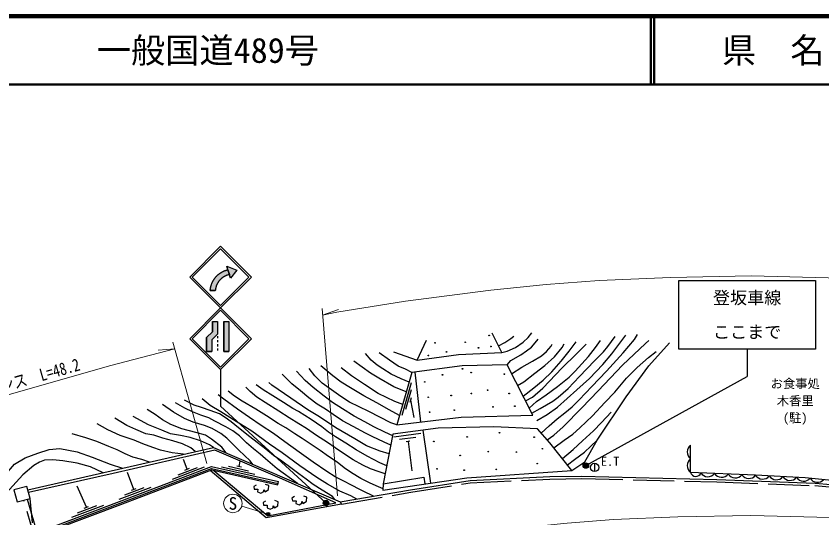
# Model space of a CAD drawing. Units: millimetres at full size, sheet at 1:1000; details may follow other scales. Extents: x 40000 to 680000, y 20000 to 380000.
# Drawn here: x 204941 to 322747, y 306672 to 380000 of the extents above; entities that cross this region are included whole.
import ezdxf
from ezdxf.enums import TextEntityAlignment as Align

# ---------------------------------------------------------------- set-up
doc = ezdxf.new("R2010")
doc.units = ezdxf.units.MM
doc.header["$LTSCALE"] = 1000
doc.linetypes.add('CHAIN', pattern=[18.5, 12, -1.5, 3.5, -1.5])
doc.linetypes.add('DASHED', pattern=[7.5, 6, -1.5])
for name, color, linetype, lineweight in [('M-BGD', 7, 'Continuous', 25), ('M-BMK', 2, 'CHAIN', 13), ('M-STR-HTXT', 7, 'Continuous', 13), ('M-STR-STRC', 7, 'Continuous', 25), ('M-TTL', 2, 'Continuous', 140), ('M-TTL-LINE', 7, 'Continuous', 50)]:
    doc.layers.add(name, color=color, linetype=linetype, lineweight=lineweight)
doc.layers.add('M-BMK-HTXT', color=7, linetype='Continuous')
doc.layers.add('M-TTL-TXT', color=7, linetype='Continuous')
doc.styles.add('ＭＳ ゴシック', font='')
doc.styles.get('ＭＳ ゴシック').set_extended_font_data('MS Gothic')

msp = doc.modelspace()

# ---------------------------------------------------------------- hatches: boundary and pattern name
at = {"layer": 'M-STR-STRC'}
for points in [[(236141, 342229), (236097, 342220), (236053, 342210), (236009, 342199), (235965, 342188), (235922, 342175), (235879, 342163), (235836, 342149), (235793, 342134), (235750, 342119), (235708, 342103), (235666, 342087), (235625, 342069), (235583, 342051), (235542, 342032), (235502, 342013), (235461, 341992), (235421, 341972), (235382, 341950), (235342, 341928), (235304, 341905), (235265, 341881), (235227, 341856), (235190, 341831), (235153, 341806), (235116, 341779), (235080, 341753), (235044, 341725), (235009, 341697), (234974, 341668), (234940, 341639), (234906, 341609), (234873, 341578), (234840, 341547), (234808, 341515), (234777, 341483), (234746, 341450), (234715, 341417), (234685, 341383), (234656, 341348), (234628, 341313), (234600, 341278), (234572, 341242), (234545, 341206), (234519, 341169), (234494, 341132), (234469, 341094), (234445, 341056), (234422, 341017), (234399, 340978), (234377, 340939), (234355, 340899), (234335, 340859), (234314, 340819), (234295, 340778), (234277, 340737), (234259, 340695), (234242, 340654), (234225, 340612), (234209, 340569), (234195, 340527), (234180, 340484), (234167, 340441), (234154, 340398), (234142, 340354), (234131, 340310), (234121, 340266), (234111, 340222), (234102, 340178), (234094, 340134), (234087, 340089), (234080, 340045), (234074, 340000), (234069, 339955), (234065, 339910), (234065, 339906), (233322, 339907), (233324, 339946), (233329, 340004), (233335, 340061), (233342, 340119), (233350, 340177), (233359, 340234), (233369, 340291), (233380, 340348), (233392, 340405), (233405, 340462), (233419, 340518), (233434, 340574), (233450, 340630), (233466, 340685), (233484, 340741), (233503, 340796), (233523, 340850), (233543, 340905), (233565, 340958), (233588, 341012), (233611, 341065), (233636, 341118), (233661, 341170), (233687, 341222), (233714, 341273), (233742, 341324), (233771, 341374), (233801, 341424), (233832, 341473), (233863, 341522), (233896, 341570), (233929, 341618), (233963, 341665), (233998, 341712), (234033, 341757), (234070, 341803), (234107, 341847), (234145, 341891), (234184, 341934), (234223, 341977), (234263, 342019), (234304, 342060), (234346, 342100), (234389, 342140), (234432, 342179), (234475, 342217), (234520, 342255), (234565, 342291), (234610, 342327), (234657, 342362), (234704, 342396), (234751, 342430), (234799, 342462), (234848, 342494), (234897, 342525), (234947, 342555), (234997, 342584), (235048, 342612), (235099, 342640), (235151, 342666), (235203, 342692), (235255, 342716), (235308, 342740), (235362, 342763), (235415, 342785), (235470, 342806), (235524, 342826), (235579, 342845), (235634, 342863), (235690, 342880), (235745, 342896), (235801, 342911), (235858, 342925), (235914, 342939), (235748, 343458), (237218, 342894), (236307, 341710)], [(235914, 342939), (235858, 342925), (235801, 342911), (235745, 342896), (235690, 342880), (235634, 342863), (235579, 342845), (235524, 342826), (235470, 342806), (235415, 342785), (235362, 342763), (235308, 342740), (235255, 342716), (235203, 342692), (235151, 342666), (235099, 342640), (235048, 342612), (234997, 342584), (234947, 342555), (234897, 342525), (234848, 342494), (234799, 342462), (234751, 342430), (234704, 342396), (234657, 342362), (234610, 342327), (234565, 342291), (234520, 342255), (234475, 342217), (234432, 342179), (234389, 342140), (234346, 342100), (234304, 342060), (234263, 342019), (234223, 341977), (234184, 341934), (234145, 341891), (234107, 341847), (234070, 341803), (234033, 341757), (233998, 341712), (233963, 341665), (233929, 341618), (233896, 341570), (233863, 341522), (233832, 341473), (233801, 341424), (233771, 341374), (233742, 341324), (233714, 341273), (233687, 341222), (233661, 341170), (233636, 341118), (233611, 341065), (233588, 341012), (233565, 340958), (233543, 340905), (233523, 340850), (233503, 340796), (233484, 340741), (233466, 340685), (233450, 340630), (233434, 340574), (233419, 340518), (233405, 340462), (233392, 340405), (233380, 340348), (233369, 340291), (233359, 340234), (233350, 340177), (233342, 340119), (233335, 340061), (233329, 340004), (233324, 339946), (233322, 339907), (234065, 339906), (234069, 339955), (234074, 340000), (234080, 340045), (234087, 340089), (234094, 340134), (234102, 340178), (234111, 340222), (234121, 340266), (234131, 340310), (234142, 340354), (234154, 340398), (234167, 340441), (234180, 340484), (234195, 340527), (234209, 340569), (234225, 340612), (234242, 340654), (234259, 340695), (234277, 340737), (234295, 340778), (234314, 340819), (234335, 340859), (234355, 340899), (234377, 340939), (234399, 340978), (234422, 341017), (234445, 341056), (234469, 341094), (234494, 341132), (234519, 341169), (234545, 341206), (234572, 341242), (234600, 341278), (234628, 341313), (234656, 341348), (234685, 341383), (234715, 341417), (234746, 341450), (234777, 341483), (234808, 341515), (234840, 341547), (234873, 341578), (234906, 341609), (234940, 341639), (234974, 341668), (235009, 341697), (235044, 341725), (235080, 341753), (235116, 341779), (235153, 341806), (235190, 341831), (235227, 341856), (235265, 341881), (235304, 341905), (235342, 341928), (235382, 341950), (235421, 341972), (235461, 341992), (235502, 342013), (235542, 342032), (235583, 342051), (235625, 342069), (235666, 342087), (235708, 342103), (235750, 342119), (235793, 342134), (235836, 342149), (235879, 342163), (235922, 342175), (235965, 342188), (236009, 342199), (236053, 342210), (236097, 342220), (236141, 342229)], [(232799, 333015), (232799, 330996), (233549, 330996), (233549, 332704), (234383, 333537), (234383, 334037), (234383, 335359), (233633, 335359), (233633, 333848)], [(235299, 330996), (236049, 330996), (236049, 335359), (235299, 335359)], [(287896, 314102, -0.41421), (288019, 314654, -0.41421), (288571, 314532, -1)], [(249917, 308627, -0.41421), (250039, 309180, -0.41421), (250591, 309057, -1)], [(242009, 307331, -1), (241570, 307092, -0.41421), (241670, 307431, -0.41421)]]:
    msp.add_hatch(color=256, dxfattribs=at).paths.add_polyline_path(points)

# ---------------------------------------------------------------- linework, layer by layer
at = {"layer": 'M-BGD'}
for p, q in [((263556, 329716), (264920, 332664)), ((263211, 327990), (264083, 320697)), ((262692, 326430), (261316, 321624)), ((262705, 325387), (261879, 322502)), ((262677, 324198), (262484, 323525)), ((262581, 323862), (263112, 321348)), ((264417, 319475), (265524, 311742)), ((264112, 318981), (260146, 318461)), ((263377, 318431), (260997, 318119)), ((262523, 317865), (261968, 317792)), ((262246, 317829), (262803, 313534)), ((229950, 313791), (229419, 315194)), ((237535, 314188), (237709, 314962)), ((289515, 314644), (289515, 313444)), ((227824, 312345), (232500, 314115)), ((228653, 312980), (231459, 314042)), ((229622, 313667), (230277, 313915)), ((234964, 314151), (239842, 313054)), ((236005, 314224), (238932, 313566)), ((237193, 314265), (237876, 314111)), ((222154, 310839), (221225, 313295)), ((215219, 308216), (213877, 311325)), ((220028, 309393), (224704, 311164)), ((220857, 310028), (223663, 311090)), ((243193, 311503), (243298, 311970)), ((221827, 310715), (222481, 310963)), ((207347, 305963), (206975, 309520)), ((213093, 306770), (217770, 308539)), ((213922, 307405), (216729, 308466)), ((214892, 308092), (215547, 308340))]:
    msp.add_line(p, q, dxfattribs=at)
at = {"layer": 'M-BGD', "linetype": 'DASHED'}
for p, q in [((212577, 287496), (206038, 309266)), ((206553, 309406), (212956, 287605))]:
    msp.add_line(p, q, dxfattribs=at)
at = {"layer": 'M-BGD'}
for points in [[(260115, 330938), (263556, 329716), (269615, 330529), (275973, 330846), (274537, 333646)], [(275973, 330846), (276745, 331057), (277957, 331577), (279049, 332337), (279819, 333052), (280347, 333696)], [(281716, 319052), (282851, 320123), (284063, 321145), (285177, 322003), (286261, 322881), (287273, 323904), (289125, 325860), (291252, 328108), (293694, 330804), (295333, 332720), (295795, 333481)], [(275479, 331810), (276378, 332283), (277258, 332887), (277701, 333238)], [(276712, 329055), (277266, 329681), (278718, 330523), (279561, 331064), (280282, 331605), (280820, 332244), (281265, 332801)], [(279052, 324459), (280650, 325664), (282014, 326783), (283252, 328005), (284653, 329556), (285804, 331036), (286815, 332393)], [(279955, 322686), (281025, 323687), (282416, 324657), (284113, 325857), (285808, 327219), (286680, 328133), (288610, 330257), (289664, 331579), (290376, 332594)], [(280328, 321953), (281553, 322654), (283397, 323717), (284196, 324299), (285661, 325559), (287319, 327323), (289512, 329606), (290838, 330921), (291475, 331714), (292536, 333155)], [(281047, 320920), (282601, 321782), (284083, 322846), (286899, 325365), (288767, 327064), (290702, 329103), (292027, 330670), (294075, 333382)], [(282582, 318072), (283534, 318760), (284932, 319999), (287661, 322776), (290042, 325250), (293617, 328967), (296957, 332173), (297441, 332607)], [(286200, 313598), (288089, 314875), (289894, 318008), (294132, 324378), (297451, 328914), (300475, 332259)], [(277382, 327739), (278866, 328694), (280440, 329587), (281734, 330360), (282487, 331007), (283155, 331783), (283334, 332074)], [(278261, 326013), (279167, 326544), (280802, 327806), (282232, 328931), (283677, 330199), (284758, 331585), (285061, 332119)], [(279399, 323779), (280444, 324301), (281953, 325651), (284798, 328581), (286841, 330574), (288260, 332058)], [(262399, 326497), (261256, 326992), (259778, 327669), (258546, 328431), (257741, 328994), (256868, 329740), (256016, 330694)], [(262811, 327937), (261853, 328384), (260809, 328846), (259510, 329719), (258020, 330768)], [(283570, 316885), (285058, 318017), (286343, 318925), (287362, 319838), (289208, 321579), (290993, 323511), (292455, 325026), (294189, 327091), (295728, 328647), (297387, 330093), (298530, 330967)], [(261011, 321650), (259489, 322453), (257667, 323482), (255791, 324500), (253819, 325663), (252458, 326514), (251231, 327447), (249500, 328915)], [(261991, 325073), (260155, 325841), (257952, 327082), (256739, 327837), (254313, 329569)], [(259724, 317276), (258733, 317749), (257005, 318553), (255998, 319058), (254202, 320004), (252665, 320841), (251303, 321758), (250161, 322537), (248932, 323312), (247736, 324198), (246498, 325253), (245245, 326264), (243855, 327668)], [(260000, 318685), (258864, 319174), (257234, 319995), (255911, 320720), (254372, 321534), (252656, 322632), (251190, 323538), (249977, 324445), (248379, 325732), (247214, 326766), (245954, 328103)], [(260619, 320282), (259732, 320576), (256526, 322205), (253670, 323604), (252426, 324398), (250690, 325633), (249663, 326343), (248597, 327446), (247803, 328482)], [(261460, 323219), (260288, 323700), (257880, 324853), (255870, 326173), (253993, 327431), (252462, 328580)], [(259478, 316018), (258168, 316413), (256164, 317207), (254457, 318210), (251690, 319829), (249275, 321455), (247582, 322448), (245094, 324158), (242308, 326048), (241882, 326474)], [(258581, 310935), (257597, 311337), (256595, 311786), (255317, 312438), (253958, 313243), (252887, 313999), (251890, 314801), (250597, 315652), (249374, 316530), (248077, 317408), (246739, 318273), (245668, 318959), (244351, 319823), (243277, 320465), (241530, 321578), (240011, 322552), (237983, 323724), (236849, 324460), (235964, 325168)], [(258913, 313132), (258016, 313399), (256733, 313848), (255640, 314375), (254205, 315159), (252506, 316269), (251563, 316892), (250448, 317674), (248878, 318728), (247372, 319726), (246276, 320394), (244852, 321284), (243365, 322245), (241346, 323527), (240113, 324325), (239158, 325140), (238535, 325756)], [(259140, 314289), (258125, 314723), (256243, 315679), (254668, 316624), (253165, 317580), (251623, 318530), (250591, 319218), (249631, 319976), (248100, 321064), (246238, 322213), (245377, 322651), (244027, 323526), (242462, 324520), (241065, 325376), (240050, 326102)], [(254772, 309429), (253882, 309898), (252289, 310600), (250482, 311577), (248912, 312570), (246426, 314257), (243857, 316175), (241998, 317447), (239412, 319349), (237090, 320767), (234853, 322194), (233291, 323103), (232120, 324073)], [(257175, 309847), (255664, 310559), (255022, 310912), (254161, 311364), (252655, 312147), (251610, 312678), (250381, 313450), (248395, 314816), (246339, 316279), (244237, 317776), (242557, 318985), (240770, 320154), (239066, 321340), (237286, 322562), (235286, 324017), (234465, 324661)], [(239573, 314483), (239141, 315002), (237516, 316544), (236309, 317744), (235733, 318342), (234871, 318992), (233588, 319729), (232491, 320153), (230848, 320665), (229560, 321180), (227969, 322101), (226337, 323220)], [(246096, 311682), (243107, 313850), (241409, 315323), (240629, 315980), (239628, 316786), (238612, 317662), (237584, 318648), (236618, 319409), (235583, 319970), (234003, 320829), (233094, 321294), (231947, 321705), (230723, 322170), (229586, 322708), (228249, 323497)], [(251521, 309353), (251186, 309802), (249692, 310699), (248355, 311574), (247343, 312311), (246284, 313094), (245302, 313817), (243786, 314960), (242580, 315781), (241462, 316694), (240168, 317688), (239133, 318532), (237433, 319844), (236398, 320698), (235499, 321332), (234666, 321872), (233308, 322382), (232032, 322792), (230978, 323155), (229560, 323879)], [(235660, 316162), (235005, 317025), (233489, 318162), (232618, 318765), (231200, 319158), (229179, 319664), (227582, 320303), (226333, 320977), (225261, 321801), (224093, 322495)], [(284810, 315335), (286386, 316674), (287739, 317927), (289349, 319413), (290528, 320608), (291923, 322138)], [(231126, 316357), (230495, 316889), (229261, 317490), (227870, 317924), (226390, 318328), (225068, 318744), (223921, 318935), (222437, 319595), (221152, 320181), (219368, 321253)], [(233788, 316966), (233214, 317355), (231887, 317955), (230404, 318400), (228955, 318714), (227524, 318960), (226269, 319468), (224290, 320294), (222048, 321492)], [(229422, 315967), (227745, 316200), (226031, 316574), (224946, 316948), (223487, 317496), (222178, 318032), (220164, 318721), (218368, 319556), (216797, 320415)], [(224448, 314830), (223331, 315190), (221990, 315567), (220892, 316032), (219728, 316597), (218490, 317121), (216737, 317835), (215147, 318371), (213131, 318941)], [(206640, 310756), (233788, 316966), (252333, 309004), (252527, 308681), (241521, 306675), (233303, 313587)], [(285558, 314401), (286586, 315196), (288019, 316280), (289894, 318008)], [(328640, 311713), (320306, 312543), (313036, 312890), (303561, 313296), (303538, 317320)], [(199958, 308294), (201489, 310081), (202380, 311677), (203465, 313106), (204687, 314511), (206252, 315432), (208095, 316129), (209752, 316676), (211309, 316813), (213866, 316316), (216058, 315532), (218710, 314512), (220505, 313928)], [(233847, 313604), (241764, 306986), (251688, 308864), (243536, 312455), (233971, 316570), (219144, 313151), (206738, 310396)], [(217645, 313273), (215807, 314108), (213845, 314677), (211751, 315018), (210319, 315176), (209110, 315123), (208383, 314826), (207516, 314344), (205938, 312941), (204439, 311345), (203510, 310304), (202889, 309365)], [(188145, 296555), (194166, 301511), (198846, 303832), (210661, 305530), (220066, 309086), (233499, 314173), (243298, 311970)], [(188315, 296348), (194313, 301284), (198927, 303573), (210728, 305268), (220160, 308835), (233518, 313893), (243239, 311708)], [(188449, 296185), (194428, 301106), (198990, 303369), (210781, 305063), (220235, 308638), (233534, 313674), (243193, 311503)], [(252333, 309004), (262600, 310791), (271311, 312133), (282974, 312704), (287644, 312787), (307387, 312289), (321758, 311739), (328626, 311184)], [(258627, 311671), (264536, 312643), (264703, 311624)], [(240051, 311471), (239695, 311267), (239759, 310861), (240293, 310873), (240255, 310479), (240725, 310289), (241145, 310505), (241145, 310772), (241349, 310492), (241819, 310797), (241870, 311382), (241412, 311534)], [(245632, 309772), (245276, 309569), (245339, 309162), (245873, 309175), (245835, 308781), (246306, 308590), (246725, 308806), (246725, 309073), (246929, 308793), (247399, 309099), (247450, 309683), (246992, 309836)], [(241419, 309126), (241063, 308923), (241126, 308516), (241660, 308529), (241622, 308135), (242093, 307944), (242512, 308160), (242512, 308427), (242716, 308147), (243186, 308452), (243237, 309037), (242780, 309190)]]:
    msp.add_lwpolyline(points, dxfattribs=at)
for points in [[(260619, 320282), (269986, 321403), (280471, 321673), (276712, 329055), (270172, 328904), (262811, 327937)], [(258569, 310746), (270824, 312500), (286200, 313598), (282977, 317626), (281163, 319678), (274765, 319968), (266634, 319765), (260042, 318901), (258627, 311671)], [(205101, 309012), (206975, 309520), (206500, 311272), (204626, 310763)]]:
    msp.add_lwpolyline(points, close=True, dxfattribs=at)
at = {"layer": 'M-BGD', "linetype": 'DASHED'}
msp.add_lwpolyline([(252527, 308681), (262657, 310443), (271347, 311782), (282986, 312352), (287642, 312435), (307376, 311936), (321737, 311388), (328616, 310831)], dxfattribs=at)
at = {"layer": 'M-BGD'}
for centre, radius in [((266192, 332260), 50), ((270614, 332337), 50), ((274110, 333339), 50), ((272542, 331515), 50), ((274368, 331721), 50), ((265215, 330411), 50), ((267863, 330925), 50), ((267281, 327581), 50), ((270208, 328454), 50), ((271476, 327902), 50), ((276320, 327675), 50), ((264680, 326542), 50), ((273881, 325336), 50), ((265200, 324301), 50), ((268549, 324561), 50), ((271508, 324849), 50), ((277035, 324849), 50), ((274662, 322900), 50), ((277848, 322997), 50), ((265395, 322124), 50), ((269004, 322417), 50), ((270891, 318505), 50), ((275606, 319122), 50), ((280677, 318472), 50), ((266015, 317855), 50), ((269869, 315802), 50), ((273980, 316361), 50), ((278077, 316296), 50), ((281880, 316783), 50), ((281133, 314607), 50), ((289515, 314044), 600), ((266482, 313847), 50), ((270458, 313649), 50), ((275150, 313762), 50)]:
    msp.add_circle(centre, radius, dxfattribs=at)
for centre, radius, start, end in [((304294, 316324), 1250, 127.1864, 233.4466), ((304305, 314324), 1250, 127.1864, 233.4466), ((304324, 313507), 786, 193.80455, 339.45648), ((306091, 313938), 1250, 214.41959, 320.6798), ((308089, 313853), 1250, 214.41959, 320.6798), ((310087, 313767), 1250, 214.41959, 320.6798), ((312085, 313682), 1250, 214.41494, 320.67514), ((314087, 313591), 1250, 214.13534, 320.39555), ((316085, 313496), 1250, 214.13534, 320.39555), ((318081, 313402), 1250, 213.67265, 319.93286), ((320083, 313283), 1250, 213.22844, 319.48864), ((322103, 313118), 1250, 211.17992, 317.44013)]:
    msp.add_arc(centre, radius, start, end, dxfattribs=at)
at = {"layer": 'M-BMK'}
msp.add_lwpolyline([(61387, 264829), (66165, 264871), (82654, 265610), (98278, 266857), (117890, 269097), (138321, 272327), (153388, 275205), (161465, 276882), (176703, 280676), (191582, 284842), (214037, 291198), (227848, 295129), (242230, 298900), (247944, 300213), (253193, 301310), (258062, 302283), (266916, 303725), (278293, 305183), (285524, 305895), (292300, 306421), (301710, 306828), (312339, 307039), (323958, 306732)], dxfattribs=at)
at = {"layer": 'M-STR-HTXT'}
for p, q in [((251946, 309898), (249670, 337288)), ((249750, 336314), (252068, 337126)), ((232811, 314634), (227872, 332365)), ((228144, 331390), (225698, 331188)), ((241790, 307212), (237927, 308385))]:
    msp.add_line(p, q, dxfattribs=at)
for points in [[(249750, 336314), (251819, 336728), (261879, 338365), (274351, 339964), (282454, 340763), (290191, 341362), (300606, 341813), (312454, 342048), (325515, 341703), (337395, 340959), (340294, 340707), (362101, 338684), (379588, 336391), (391143, 334550), (403346, 332040), (415238, 329161), (421532, 327243), (430945, 323936), (441252, 319627), (448591, 316048)], [(182955, 318775), (204480, 324868), (218617, 328892), (228144, 331389)]]:
    msp.add_lwpolyline(points, dxfattribs=at)
msp.add_circle((236635, 308778), 1350, dxfattribs=at)
at = {"layer": 'M-STR-STRC'}
for p, q in [((230342, 341861), (234842, 346361)), ((239342, 341860), (234842, 346361)), ((230695, 341861), (234842, 346007)), ((238989, 341860), (234842, 346007)), ((236307, 341710), (235748, 343458)), ((235748, 343458), (237218, 342894)), ((237218, 342894), (236307, 341710)), ((230342, 341861), (234842, 337360)), ((230695, 341861), (234842, 337713)), ((234842, 337360), (239342, 341860)), ((234842, 337713), (238989, 341860)), ((301818, 331339), (301818, 341339)), ((301818, 341339), (321818, 341339)), ((321818, 341339), (321818, 331339)), ((233322, 339907), (234065, 339906)), ((230342, 332860), (234842, 337360)), ((230695, 332860), (234842, 337006)), ((239342, 332860), (234842, 337360)), ((238989, 332860), (234842, 337006)), ((233633, 335359), (233633, 333848)), ((233633, 335359), (234383, 335359)), ((234383, 335359), (234383, 334037)), ((235299, 335359), (236049, 335359)), ((235299, 335359), (235299, 330996)), ((236049, 335359), (236049, 330996)), ((232799, 333015), (233633, 333848)), ((233549, 332704), (234383, 333537)), ((234383, 334037), (234383, 333837)), ((234383, 333837), (234383, 333537)), ((230342, 332860), (234842, 328359)), ((230695, 332860), (234842, 328713)), ((232799, 333015), (232799, 330996)), ((233549, 332704), (233549, 330996)), ((234383, 333237), (234383, 332937)), ((234383, 332637), (234383, 332337)), ((234842, 328713), (238989, 332860)), ((234842, 328360), (239342, 332860)), ((234383, 332037), (234383, 331737)), ((234383, 331437), (234383, 331137)), ((321818, 331339), (301818, 331339)), ((311818, 331339), (311818, 327339)), ((232799, 330996), (233549, 330996)), ((235299, 330996), (236049, 330996)), ((234842, 328359), (234842, 323011)), ((288234, 314317), (311818, 327339)), ((250254, 308842), (234842, 323011))]:
    msp.add_line(p, q, dxfattribs=at)
for points in [[(235914, 342939), (236141, 342229), (236097, 342220), (236053, 342210), (236009, 342199), (235965, 342188), (235922, 342175), (235879, 342163), (235836, 342149), (235793, 342134), (235750, 342119), (235708, 342103), (235666, 342087), (235625, 342069), (235583, 342051), (235542, 342032), (235502, 342013), (235461, 341992), (235421, 341972), (235382, 341950), (235342, 341928), (235304, 341905), (235265, 341881), (235227, 341856), (235190, 341831), (235153, 341806), (235116, 341779), (235080, 341753), (235044, 341725), (235009, 341697), (234974, 341668), (234940, 341639), (234906, 341609), (234873, 341578), (234840, 341547), (234808, 341515), (234777, 341483), (234746, 341450), (234715, 341417), (234685, 341383), (234656, 341348), (234628, 341313), (234600, 341278), (234572, 341242), (234545, 341206), (234519, 341169), (234494, 341132), (234469, 341094), (234445, 341056), (234422, 341017), (234399, 340978), (234377, 340939), (234355, 340899), (234335, 340859), (234314, 340819), (234295, 340778), (234277, 340737), (234259, 340695), (234242, 340654), (234225, 340612), (234209, 340569), (234195, 340527), (234180, 340484), (234167, 340441), (234154, 340398), (234142, 340354), (234131, 340310), (234121, 340266), (234111, 340222), (234102, 340178), (234094, 340134), (234087, 340089), (234080, 340045), (234074, 340000), (234069, 339955), (234065, 339910), (234065, 339906), (233322, 339907), (233324, 339946), (233329, 340004), (233335, 340061), (233342, 340119), (233350, 340177), (233359, 340234), (233369, 340291), (233380, 340348), (233392, 340405), (233405, 340462), (233419, 340518), (233434, 340574), (233450, 340630), (233466, 340685), (233484, 340741), (233503, 340796), (233523, 340850), (233543, 340905), (233565, 340958), (233588, 341012), (233611, 341065), (233636, 341118), (233661, 341170), (233687, 341222), (233714, 341273), (233742, 341324), (233771, 341374), (233801, 341424), (233832, 341473), (233863, 341522), (233896, 341570), (233929, 341618), (233963, 341665), (233998, 341712), (234033, 341757), (234070, 341803), (234107, 341847), (234145, 341891), (234184, 341934), (234223, 341977), (234263, 342019), (234304, 342060), (234346, 342100), (234389, 342140), (234432, 342179), (234475, 342217), (234520, 342255), (234565, 342291), (234610, 342327), (234657, 342362), (234704, 342396), (234751, 342430), (234799, 342462), (234848, 342494), (234897, 342525), (234947, 342555), (234997, 342584), (235048, 342612), (235099, 342640), (235151, 342666), (235203, 342692), (235255, 342716), (235308, 342740), (235362, 342763), (235415, 342785), (235470, 342806), (235524, 342826), (235579, 342845), (235634, 342863), (235690, 342880), (235745, 342896), (235801, 342911), (235858, 342925)], [(235748, 343458), (237218, 342894), (236307, 341710)], [(235748, 343458), (237218, 342894), (236307, 341710)], [(235914, 342939), (235748, 343458), (237218, 342894), (236307, 341710), (236141, 342229)], [(233633, 333848), (233633, 335359), (234383, 335359), (234383, 334037), (234383, 333837), (234383, 333537), (233549, 332704), (233549, 330996), (232799, 330996), (232799, 333015)], [(235299, 335359), (236049, 335359), (236049, 330996), (235299, 330996)]]:
    msp.add_lwpolyline(points, close=True, dxfattribs=at)
for centre, radius in [((288234, 314317), 400), ((250254, 308842), 400), ((241790, 307212), 250)]:
    msp.add_circle(centre, radius, dxfattribs=at)
at = {"layer": 'M-TTL'}
msp.add_line((680000, 380000), (40000, 380000), dxfattribs=at)
at = {"layer": 'M-TTL-LINE'}
for p, q in [((297750, 380000), (297750, 370000)), ((298250, 380000), (298250, 370000)), ((40000, 370000), (680000, 370000))]:
    msp.add_line(p, q, dxfattribs=at)

# ---------------------------------------------------------------- texts
at = {"layer": 'M-BGD', "style": 'ＭＳ ゴシック'}
msp.add_text('E.T', height=1320, dxfattribs=at).set_placement((290439, 313885), align=Align.BOTTOM_LEFT)
at = {"layer": 'M-BMK-HTXT', "style": 'ＭＳ ゴシック'}
for s, p in [('お食事処', (318850, 326298)), ('木香里', (318850, 323798)), ('(駐)', (318850, 321298))]:
    msp.add_text(s, height=1320, dxfattribs=at).set_placement(p, align=Align.MIDDLE_CENTER)
at = {"layer": 'M-STR-HTXT', "style": 'ＭＳ ゴシック', "width": 0.8}
msp.add_text('ガードフェンス\u3000L=48.2 ', height=1833, rotation=15.887, dxfattribs=at).set_placement((204480, 324868), align=Align.BOTTOM_CENTER)
at = {"layer": 'M-STR-HTXT', "style": 'ＭＳ ゴシック'}
msp.add_text('S', height=1833, dxfattribs=at).set_placement((236635, 308778), align=Align.MIDDLE_CENTER)
at = {"layer": 'M-STR-STRC', "style": 'ＭＳ ゴシック'}
for s, p in [('登坂車線', (311818, 338839)), ('ここまで', (311818, 333839))]:
    msp.add_text(s, height=1833, dxfattribs=at).set_placement(p, align=Align.MIDDLE_CENTER)
at = {"layer": 'M-TTL-TXT', "style": 'ＭＳ ゴシック'}
msp.add_text('一般国道489号', height=3666, dxfattribs=at).set_placement((216734, 375000), align=Align.MIDDLE_LEFT)
msp.add_text('県\u3000名', height=3666, dxfattribs=at).set_placement((315625, 375000), align=Align.MIDDLE_CENTER)

doc.saveas('drawing.dxf')
